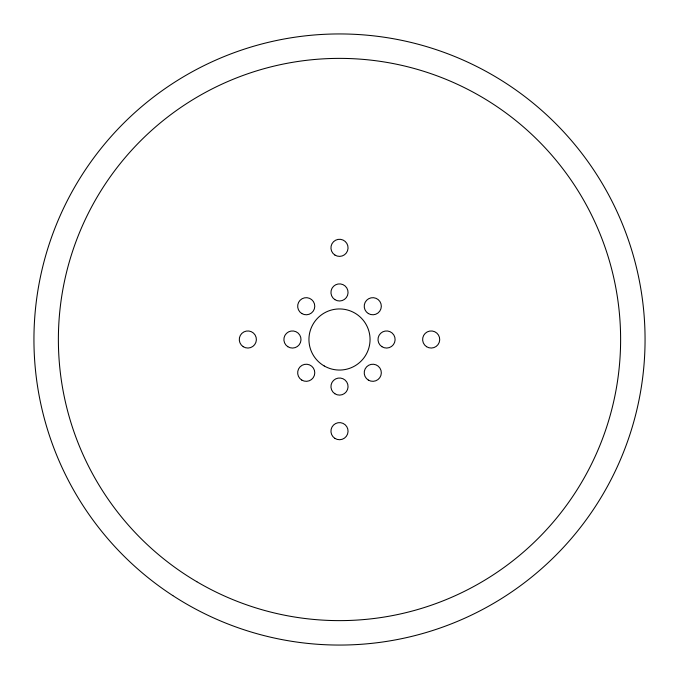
<?xml version="1.0" encoding="UTF-8"?>
<svg xmlns="http://www.w3.org/2000/svg" width="679" height="679" viewBox="0 0 679 679"><rect width="100%" height="100%" fill="white"/><g stroke="black" fill="none" stroke-linecap="round" stroke-linejoin="round"><path stroke-width="1.02" d="M196.842 581.733A281.114 281.114 0 0 0 620.606 341.927A281.114 281.114 0 0 0 201.052 94.839A281.114 281.114 0 0 0 196.842 581.733M324.223 365.964A30.555 30.555 0 0 0 370.055 339.5A30.555 30.555 0 0 0 324.223 313.036A30.555 30.555 0 0 0 324.223 365.964M334.857 299.626A8.555 8.555 0 0 0 348.047 292.878A8.555 8.555 0 0 0 335.604 284.824A8.555 8.555 0 0 0 334.857 299.626M368.358 313.554A8.555 8.555 0 0 0 381.326 306.39A8.555 8.555 0 0 0 368.638 298.735A8.555 8.555 0 0 0 368.358 313.554M381.912 346.689A8.555 8.555 0 0 0 395.102 339.933A8.555 8.555 0 0 0 382.659 331.887A8.555 8.555 0 0 0 381.912 346.689M368.358 380.104A8.555 8.555 0 0 0 381.326 372.932A8.555 8.555 0 0 0 368.638 365.285A8.555 8.555 0 0 0 368.358 380.104M334.857 393.744A8.555 8.555 0 0 0 348.047 386.988A8.555 8.555 0 0 0 335.604 378.941A8.555 8.555 0 0 0 334.857 393.744M301.807 380.104A8.555 8.555 0 0 0 314.776 372.932A8.555 8.555 0 0 0 302.087 365.285A8.555 8.555 0 0 0 301.807 380.104M287.794 346.689A8.555 8.555 0 0 0 300.992 339.933A8.555 8.555 0 0 0 288.541 331.887A8.555 8.555 0 0 0 287.794 346.689M301.807 313.554A8.555 8.555 0 0 0 314.776 306.39A8.555 8.555 0 0 0 302.087 298.735A8.555 8.555 0 0 0 301.807 313.554M243.201 346.689A8.555 8.555 0 0 0 256.373 339.916A8.555 8.555 0 0 0 243.922 331.895A8.555 8.555 0 0 0 243.201 346.689M334.866 438.362A8.555 8.555 0 0 0 348.047 431.589A8.555 8.555 0 0 0 335.587 423.56A8.555 8.555 0 0 0 334.866 438.362M426.539 346.689A8.555 8.555 0 0 0 439.712 339.916A8.555 8.555 0 0 0 427.261 331.895A8.555 8.555 0 0 0 426.539 346.689M334.866 255.024A8.555 8.555 0 0 0 348.047 248.251A8.555 8.555 0 0 0 335.587 240.222A8.555 8.555 0 0 0 334.866 255.024M172.822 595.602A305.567 305.567 0 0 0 644.626 355.796A305.567 305.567 0 0 0 201.052 67.102A305.567 305.567 0 0 0 172.822 595.602"/></g></svg>
